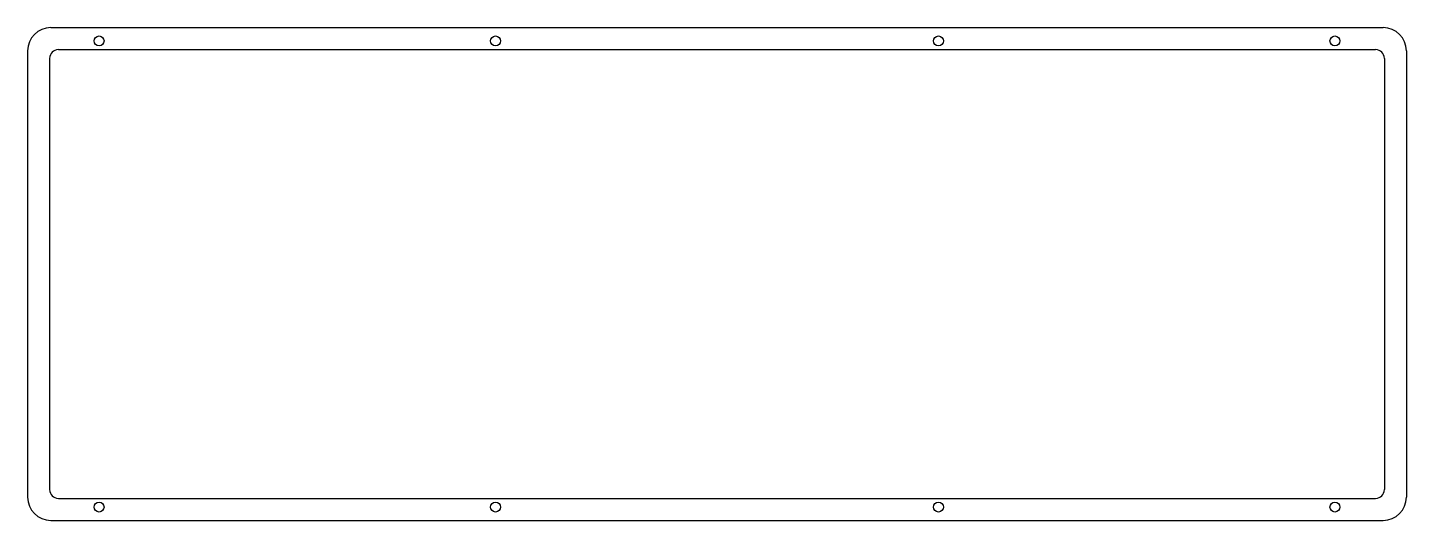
# Model space of a CAD drawing. Header units: millimetres. Extents: x -4 to 233, y -4 to 80.
import ezdxf

# ---------------------------------------------------------------- set-up
doc = ezdxf.new("R2010")
doc.units = ezdxf.units.MM

msp = doc.modelspace()

# ---------------------------------------------------------------- linework, layer by layer
for p, q in [((-0.3, 80.5), (228.9, 80.5)), ((-4.3, 76.5), (-4.3, -0.3)), ((1, 76.7), (227.6, 76.7)), ((232.9, 76.5), (232.9, -0.3)), ((-0.5, 75.2), (-0.5, 1)), ((229.1, 75.2), (229.1, 1)), ((1, -0.5), (227.6, -0.5)), ((-0.3, -4.3), (228.9, -4.3))]:
    msp.add_line(p, q)
for centre in [(8, 78.2), (76.2, 78.2), (152.4, 78.2), (220.6, 78.2), (8, -2), (76.2, -2), (152.4, -2), (220.6, -2)]:
    msp.add_circle(centre, 0.85)
for centre, radius, start, end in [((-0.3, 76.5), 4, 90, 180), ((228.9, 76.5), 4, 0, 90), ((1, 75.2), 1.5, 90, 180), ((227.6, 75.2), 1.5, 0, 90), ((1, 1), 1.5, -180, -90), ((227.6, 1), 1.5, 270, 360), ((-0.3, -0.3), 4, -180, -90), ((228.9, -0.3), 4, 270, 360)]:
    msp.add_arc(centre, radius, start, end)

doc.saveas('drawing.dxf')
